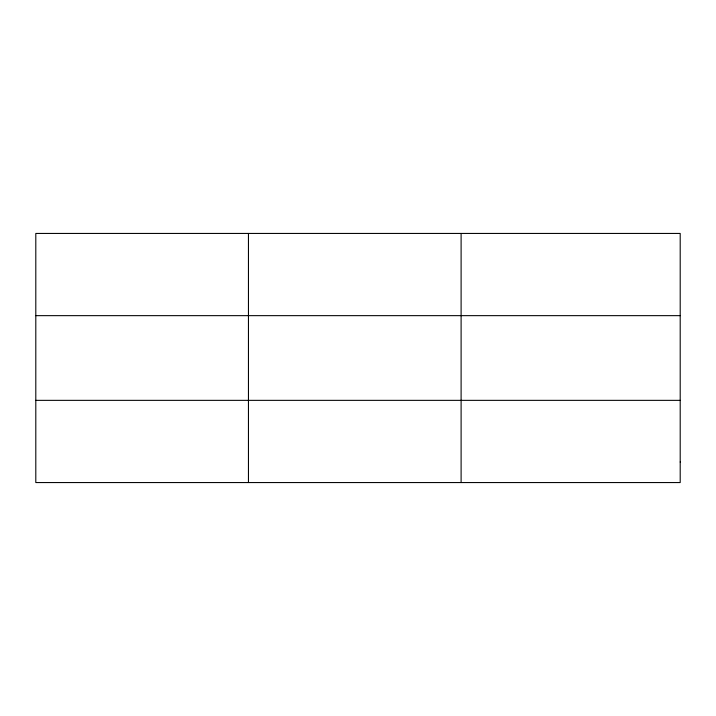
<?xml version="1.0" encoding="UTF-8"?>
<svg xmlns="http://www.w3.org/2000/svg" width="716" height="716" viewBox="0 0 716 716"><rect width="100%" height="100%" fill="white"/><g stroke="black" fill="none" stroke-linecap="round" stroke-linejoin="round"><path stroke-width="1.07" d="M248.452 233.443L248.452 482.557M461.104 233.443L461.104 482.557M35.8 315.649L680.2 315.649M35.8 400.351L680.2 400.351M680.2 461.999L680.2 482.557L35.8 482.557L35.8 233.443L680.2 233.443L680.2 461.999"/></g></svg>
